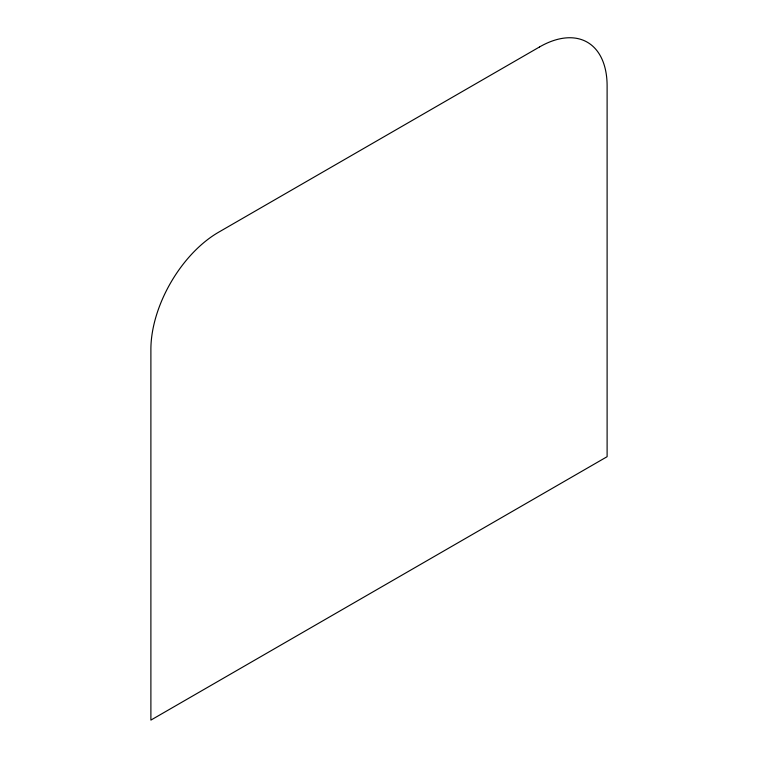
<?xml version="1.0" encoding="UTF-8"?>
<svg xmlns="http://www.w3.org/2000/svg" width="758" height="758" viewBox="0 0 758 758"><rect width="100%" height="100%" fill="white"/><g stroke="black" fill="none" stroke-linecap="round" stroke-linejoin="round"><path stroke-width="1.14" d="M539.525 46.958L218.475 232.308A95.584 55.182 -60 0 0 150.889 349.381L150.889 720.1L607.111 456.695L607.111 85.976A95.584 55.182 -60 0 0 539.525 46.958"/></g></svg>
